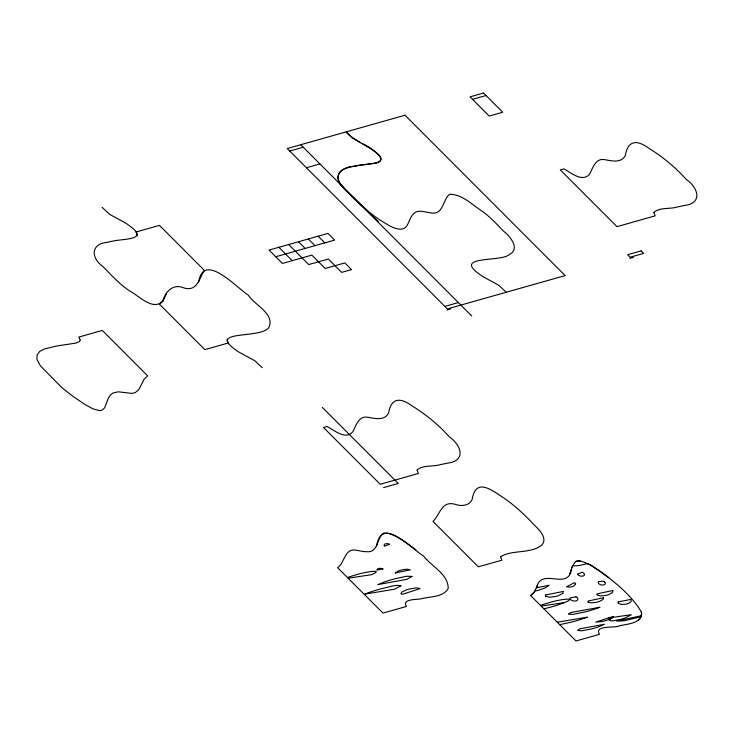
<?xml version="1.0" encoding="UTF-8"?>
<svg xmlns="http://www.w3.org/2000/svg" width="734" height="734" viewBox="0 0 734 734"><rect width="100%" height="100%" fill="white"/><g stroke="black" fill="none" stroke-linecap="round" stroke-linejoin="round"><path stroke-width="1.1" d="M137.13 235.871L137.139 234.109L135.955 232.027L159.452 225.384L204.327 270.323C199.107 278.645 197.07 292.361 183.381 287.737C173.307 283.526 165.15 291.526 162.829 301.169C152.883 311.198 139.01 295.848 129.845 291.059C119.679 284.397 111.623 275.323 103.136 266.781C90.732 257.891 90.548 243.963 107.136 242.321A105.742 61.702 10.7 0 1 113.798 240.926C124.771 238.66 149.782 239.963 128.991 225.421A44.022 25.69 10.7 0 0 124.936 222.659L109.494 214.264L102.09 207.327M198.556 282.48C203.391 250.725 236.596 287.866 248.276 295.096C254.184 304.812 274.764 313.501 269.057 327.015C262.478 339.447 207.263 329.208 235.311 349.595A44.022 25.69 10.7 0 0 239.376 352.357L254.817 360.752L262.212 367.688M571.547 568.804C568.584 591.191 541.976 567.4 536.848 586.64M227.182 339.145L227.173 340.906L228.347 342.989L204.859 349.632L159.507 304.215L162.893 301.068L165.187 296.499M571.988 567.446L575.006 562.024L578.777 560.748A5.854 3.413 10.7 0 1 580.264 560.914L575.557 561.611A5.395 3.147 10.7 0 1 578.759 560.693M376.661 545.94C381.405 515.286 411.811 549.014 423.637 556.088C431.555 566.455 448.382 574.144 448.199 588.475C443.097 597.467 430.418 596.357 421.619 598.66C417.518 599.972 401.36 598.458 406.462 606.449L382.964 613.092L337.622 567.676C344.87 563.006 344.365 548.041 355.99 550.206C359.669 550.702 363.284 551.83 367.037 551.72C378.992 552.785 376.505 536.077 384.359 533.003C381.478 533.921 386.295 533.031 387.231 533.031C398.012 536.077 406.92 543.38 415.866 549.821M569.694 573.823L572.621 565.74C577.016 566.235 581.42 565.116 585.64 563.987C590.338 562.666 594.265 568.648 598.43 570.162C614.569 581.686 631.075 594.861 641.36 611.899C642.984 623.515 627.185 623.946 619.395 625.818C615.496 628.396 593.622 624.808 599.495 634.332L576.006 640.975L530.654 595.558L533.022 593.76L534.783 591.154A52.362 30.553 10.7 0 0 538.921 590.136L545.564 587.732L549.096 585.227L536.334 587.833L534.04 592.411L530.654 595.558M536.673 587.035L536.334 587.833L537.738 584.714M165.691 295.334L166.59 293.371M612.973 616.542A2.78 1.624 10.7 0 1 612.514 617.358L608.624 619.588A38.893 22.699 10.7 0 1 602.027 621.496L595.705 622.12L612.918 616.532M638.516 620.074L640.094 618.496A19.699 11.496 10.7 0 0 641.112 616.679L623.973 620.826L616.67 621.092L641.415 615.707A22.69 13.24 10.7 0 0 641.351 611.899M557.271 622.221L587.393 617.147L581.649 619.147A178.757 104.311 10.7 0 1 571.492 622.083L559.712 624.662M543.885 608.816A159.232 92.915 10.7 0 0 556.941 605.238C583.805 596.403 561.345 598.605 548.252 602.963A156.415 91.273 10.7 0 0 540.453 605.376M389.332 544.307L384.451 546.252A3.542 2.064 10.7 0 1 385.249 543.912A3.542 2.064 10.7 0 1 389.424 544.224M419.885 588.65L402.672 594.237L401.452 594.008A1.046 0.606 10.7 0 1 400.929 593.714L401.902 591.989L406.021 590.063A40.076 23.387 10.7 0 1 410.278 588.806L416.49 587.861L419.729 588.402M289.747 151.039L303.243 147.222M472.54 99.347L486.036 95.53M306.427 167.747L319.923 163.93M275.736 256.753L334.621 240.101L327.951 233.421L269.066 250.074L282.406 263.442L311.849 255.111L325.199 268.479L344.824 262.928L351.494 269.607L341.677 272.378L328.337 259.019L308.711 264.57L288.691 244.523M444.868 306.399L458.365 302.582M446.978 310.078L450.658 309.042M629.772 258.386L633.451 257.35M383.533 487.615L398.259 483.449L322.364 407.443M603.348 597.724L588.209 601.036A2.202 1.284 10.7 0 0 588.163 602.146M612.798 590.485L596.926 593.925A2.376 1.385 10.7 0 0 597.146 594.999L600.375 595.935L605.844 595.421A22.231 12.973 10.7 0 0 608.697 594.613L612.551 592.494L612.862 590.558M545.674 594.953L563.455 591.448L562.712 593.457L558.372 595.669A27.608 16.111 10.7 0 1 555.225 596.558L549.17 597.219L545.747 596.311M618.221 601.88L630.671 599.467A2.257 1.312 10.7 0 1 631.112 599.806L631.139 601.641L628.726 603.302A14.331 8.368 10.7 0 1 625.882 604.165L621.322 604.421L618.468 603.385M348.136 578.209L371.514 574.685C387.662 567.566 357.66 573.639 355.219 575.08A156.415 91.273 10.7 0 0 347.421 577.493M541.169 606.091L564.547 602.568M608.559 617.945L612.56 617.386M360.605 142.745L351.971 137.726L346.127 131.881C355.128 144.029 409.554 162.049 361.256 164.911A114.476 66.803 10.7 0 0 353.393 166.37C340.493 166.701 331.52 178.289 344.035 188.39M370.019 163.691L353.403 166.37A105.971 61.84 10.7 0 0 350.457 167.049C345.668 168.297 339.035 169.893 338.071 175.637A24.543 14.322 10.7 0 0 338.512 180.078L340.081 183.243L345.228 189.4L378.249 221.65M370.909 163.572C394.039 163.159 370.514 146.91 362.449 143.671M598.861 581.567L603.229 581.181A3.413 1.991 10.7 0 1 604.825 582.126M578.777 560.748C590.292 562.978 599.522 571.153 608.899 577.704M588.246 602.137L591.164 602.871L596.366 602.265A24.681 14.405 10.7 0 0 599.797 601.238L602.981 599.522L603.476 597.834M300.738 144.717L471.705 315.941M318.134 236.201L324.804 242.881M308.326 238.972L314.996 245.651M298.509 241.752L305.179 248.431M278.874 247.303L292.224 260.662M344.98 189.39C357.43 201.988 370.028 214.667 385.653 223.43C391.883 227.412 403.819 233.825 407.93 223.898C410.049 219.659 411.352 214.255 415.994 212.016C420.518 210.098 425.215 212.19 429.794 212.658C443.593 216.191 442.318 200.043 449.547 194.281C462.025 194.171 471.861 204.511 481.798 210.924C489.835 216.603 496.496 223.833 503.258 230.907C509.855 235.889 520.745 248.808 509.313 254.588C500.817 262.322 452.97 255.184 479.348 274.149A44.022 25.69 10.7 0 0 483.412 276.92L498.854 285.315L506.258 292.251M618.395 603.394A3.028 1.771 10.7 0 1 618.285 601.908M604.724 582.154A3.532 2.055 10.7 0 1 604.155 584.778A3.532 2.055 10.7 0 1 599.623 584.301A3.532 2.055 10.7 0 1 598.797 581.53M545.637 596.329A2.707 1.578 10.7 0 1 545.757 594.999M577.979 630.295L581.255 630.873L591.053 629.047A88.75 51.793 10.7 0 0 599.146 626.607L604.55 624.249L579.796 628.809L577.979 630.295M575.621 584.035L573.529 586.2A10.028 5.854 10.7 0 1 570.089 587.072L566.492 586.815L574.465 582.668A2.376 1.385 10.7 0 1 575.227 583.172L575.621 584.035M80.171 340.099L79.41 341.64L75.804 343.108L56.656 345.989L44.389 348.98L39.792 351.338L37.085 355.054L36.957 359.513L40.425 365.862L61.638 387.442L72.978 396.388L85.208 404.682L93.154 408.902L99.53 410.664L101.659 410.352L104.558 407.921L108.614 397.589L110.54 394.846L113.128 392.974L118.238 391.809L131.881 393.415L135.212 392.617L138.809 389.616L144.268 379.001L147.653 375.854L102.31 330.438L78.813 337.08L80.171 340.099M417.105 470.017L418.417 473.467L380.203 484.275L323.492 427.482L327.061 426.463C334.309 430.326 345.714 440.409 352.898 431.647C356.054 425.665 358.596 415.866 367.367 417.169C374.569 418.389 384.524 421.252 388.616 412.958C391.121 397.856 400.296 397.14 412.022 405.874C425.83 414.389 438.51 424.683 449.281 436.822C461.833 445.639 466.163 461.08 447.226 463.172A105.017 61.28 10.7 0 1 440.574 464.558C433.106 467.007 423.133 464.65 417.105 470.017M500.551 556.739L501.863 560.189L478.366 566.831L433.023 521.415C441.308 512.837 441.611 499.23 457.502 505.038C462.851 506.212 469.567 505.221 472.063 499.68C475.421 480.284 487.22 486.789 499.652 495.248C512.791 503.506 524.085 514.121 534.636 525.388C539.545 530.04 547.812 538.288 541.811 545.114C530.141 554.243 512.277 549.399 500.551 556.739M653.875 212.401L655.187 215.851L616.973 226.659L560.262 169.866L563.831 168.857C571.08 172.71 582.484 182.794 589.668 174.031C592.824 168.049 595.366 158.26 604.137 159.553C611.339 160.774 621.294 163.636 625.386 155.342C627.891 140.24 637.066 139.524 648.792 148.259C662.6 156.773 675.28 167.068 686.051 179.215C698.603 188.023 702.933 203.474 683.996 205.557A105.017 61.28 10.7 0 1 677.344 206.951C669.876 209.392 659.903 207.034 653.875 212.401M584.383 574.63L584.181 575.263A3.248 1.899 10.7 0 1 581.044 576.162L579.943 575.887A4.175 2.431 10.7 0 1 577.942 574.704A4.303 2.514 10.7 0 1 577.484 574.126L582.365 572.19A4.248 2.477 10.7 0 1 583.658 573.089A4.211 2.459 10.7 0 1 584.383 574.401L584.383 574.63M568.74 614.019L572.713 614.431L585.31 611.862A153.103 89.346 10.7 0 0 589.356 610.752L593.824 609.394A104.274 60.849 10.7 0 0 599.981 607.211L570.777 612.523L568.74 614.019M411.967 576.41L406.939 579.319L377.744 584.64L384.946 581.768A145.58 84.951 10.7 0 1 395.397 578.667L406.737 576.245L411.967 576.41M609.147 619.845C611.459 622.313 616.817 619.753 619.964 619.505A57.243 33.397 10.7 0 0 625.203 617.964L631.359 614.725L613.321 617.276L609.147 619.845M400.911 585.778L394.36 589.264L364.725 594.127L367.734 592.953A144.818 84.511 10.7 0 1 375.028 590.531L377.845 589.686A182.583 106.54 10.7 0 1 382.478 588.411C388.378 587.457 395.167 584.273 400.911 585.778M395.314 572.96L410.315 569.841L407.287 569.217L402.984 569.685A24.066 14.047 10.7 0 0 398.149 571.153L395.314 572.96M405.012 115.229L287.242 148.534L447.364 308.904L565.143 275.589L405.012 115.229M483.532 93.025L470.035 96.842L489.22 116.055L502.717 112.238L483.532 93.025M641.158 250.881L627.662 254.698L630.167 257.203L643.663 253.386L641.158 250.881M382.928 568.933L376.854 570.125A4.074 2.376 10.7 0 1 382.928 568.933M575.961 596.815L569.887 598.008A4.046 2.358 10.7 0 0 574.951 601.045A4.046 2.358 10.7 0 0 577.181 597.678A4.019 2.349 10.7 0 0 575.961 596.815"/></g></svg>
